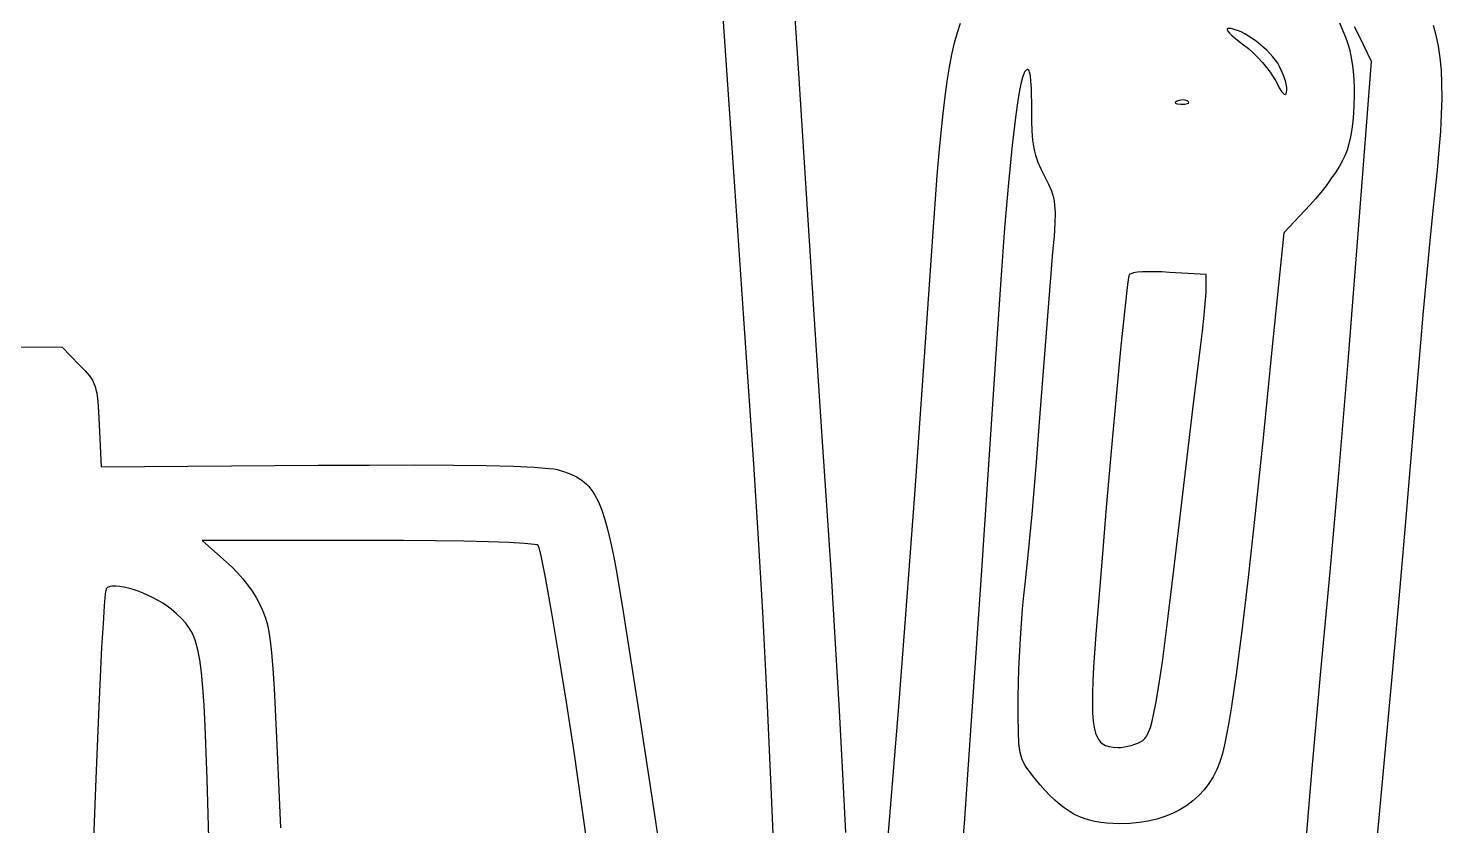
# Model space of a CAD drawing. Extents: x 45 to 4224, y -5292 to 395.
# Drawn here: x 3162 to 4192, y -3841 to -3260 of the extents above; entities that cross this region are included whole.
import ezdxf

# ---------------------------------------------------------------- set-up
doc = ezdxf.new("R2010")
doc.units = 0

msp = doc.modelspace()

# ---------------------------------------------------------------- linework, layer by layer
at = {"layer": 'Layer 1'}
for p, q in [((3676.8364, -3374.93162), (3666.964117, -3232.435026)), ((3718.75615, -3223.758797), (3723.537254, -3296.236673)), ((3836.969831, -3270.421867), (3839.044028, -3262.893786)), ((3839.044028, -3262.893786), (3841.285076, -3256.073217)), ((4035.607622, -3260.088767), (4035.480402, -3260.392237)), ((4035.480402, -3260.392237), (4035.529333, -3260.805002)), ((4035.529333, -3260.805002), (4036.130072, -3261.930513)), ((4035.91739, -3259.90157), (4035.607622, -3260.088767)), ((4036.4161, -3259.83762), (4035.91739, -3259.90157)), ((4036.130072, -3261.930513), (4037.35868, -3263.409489)), ((4038.46579, -3260.01445), (4036.4161, -3259.83762)), ((4037.35868, -3263.409489), (4039.163996, -3265.186119)), ((4040.72128, -3260.526724), (4038.46579, -3260.01445)), ((4043.146526, -3261.347118), (4040.72128, -3260.526724)), ((4045.705484, -3262.448309), (4043.146526, -3261.347118)), ((4048.36211, -3263.802972), (4045.705484, -3262.448309)), ((4051.080359, -3265.383784), (4048.36211, -3263.802972)), ((4117.454609, -3255.800086), (4121.73342, -3266.18702)), ((4132.05217, -3265.79022), (4128.393486, -3258.813896)), ((4185.654001, -3257.462748), (4187.693118, -3264.828197)), ((3835.045626, -3278.748737), (3836.969831, -3270.421867)), ((4039.163996, -3265.186119), (4041.494862, -3267.204591)), ((4041.494862, -3267.204591), (4044.300116, -3269.409095)), ((4044.300116, -3269.409095), (4047.5286, -3271.74382)), ((4047.5286, -3271.74382), (4050.992732, -3274.497913)), ((4050.992732, -3274.497913), (4054.480119, -3277.628726)), ((4056.55755, -3269.114557), (4051.080359, -3265.383784)), ((4061.848704, -3273.422039), (4056.55755, -3269.114557)), ((4064.334406, -3275.723735), (4061.848704, -3273.422039)), ((4121.73342, -3266.18702), (4123.263753, -3270.267483)), ((4123.263753, -3270.267483), (4124.581308, -3274.869426)), ((4140.78342, -3284.04642), (4132.05217, -3265.79022)), ((4187.693118, -3264.828197), (4189.31947, -3272.705246)), ((4189.31947, -3272.705246), (4190.541777, -3281.168308)), ((3833.254554, -3287.96567), (3835.045626, -3278.748737)), ((4054.480119, -3277.628726), (4057.902393, -3281.02929)), ((4057.902393, -3281.02929), (4061.171186, -3284.592634)), ((4061.171186, -3284.592634), (4064.198131, -3288.211789)), ((4066.665466, -3278.087637), (4064.334406, -3275.723735)), ((4068.805839, -3280.48642), (4066.665466, -3278.087637)), ((4070.719482, -3282.892761), (4068.805839, -3280.48642)), ((4072.370351, -3285.279336), (4070.719482, -3282.892761)), ((4124.581308, -3274.869426), (4125.687248, -3279.919017)), ((4125.687248, -3279.919017), (4126.582736, -3285.342422)), ((4131.6553, -3399.93342), (4140.78342, -3284.04642)), ((4190.541777, -3281.168308), (4191.368761, -3290.291797)), ((3831.579754, -3298.163943), (3833.254554, -3287.96567)), ((3887.633389, -3292.240189), (3886.464083, -3295.531362)), ((3888.205108, -3291.136393), (3887.633389, -3292.240189)), ((3888.767815, -3290.39602), (3888.205108, -3291.136393)), ((3889.340067, -3289.927524), (3888.767815, -3290.39602)), ((3889.866973, -3289.717737), (3889.340067, -3289.927524)), ((3890.349696, -3289.774216), (3889.866973, -3289.717737)), ((3890.789398, -3290.104518), (3890.349696, -3289.774216)), ((3891.187242, -3290.716202), (3890.789398, -3290.104518)), ((3891.544391, -3291.616823), (3891.187242, -3290.716202)), ((3892.141255, -3294.315108), (3891.544391, -3291.616823)), ((3892.589291, -3298.259832), (3892.141255, -3294.315108)), ((4064.198131, -3288.211789), (4066.89486, -3291.779785)), ((4066.89486, -3291.779785), (4069.173006, -3295.189652)), ((4069.173006, -3295.189652), (4070.9442, -3298.33442)), ((4073.7224, -3287.61882), (4072.370351, -3285.279336)), ((4075.002095, -3290.210916), (4073.72233, -3287.61882)), ((4073.72233, -3287.61882), (4073.7224, -3287.61882)), ((4076.146985, -3292.87742), (4075.002095, -3290.210916)), ((4077.939123, -3298.136002), (4076.146985, -3292.87742)), ((4126.582736, -3285.342422), (4127.268934, -3291.065808)), ((4127.268934, -3291.065808), (4127.747005, -3297.015344)), ((4191.368761, -3290.291797), (4191.809142, -3300.150129)), ((3723.537254, -3296.236673), (3728.429985, -3372.946945)), ((3830.004368, -3309.434832), (3831.579754, -3298.163943)), ((3885.262221, -3300.256167), (3884.030128, -3306.401233)), ((3886.464083, -3295.531362), (3885.262221, -3300.256167)), ((3892.8978, -3303.511453), (3892.589291, -3298.259832)), ((3893.133445, -3318.17722), (3892.8978, -3303.511453)), ((4070.9442, -3298.33442), (4073.914559, -3303.816249)), ((4073.914559, -3303.816249), (4075.16487, -3305.729304)), ((4075.16487, -3305.729304), (4076.252401, -3307.065651)), ((4078.539861, -3300.579257), (4077.939123, -3298.136002)), ((4078.912706, -3302.799269), (4078.539861, -3300.579257)), ((4078.8817, -3306.27192), (4079.034404, -3304.721628)), ((4079.034404, -3304.721628), (4078.912706, -3302.799269)), ((4127.747005, -3297.015344), (4128.018112, -3303.117196)), ((4128.018112, -3303.117196), (4128.083418, -3309.297532)), ((4191.809142, -3300.150129), (4191.87164, -3310.817717)), ((3828.511536, -3321.869613), (3830.004368, -3309.434832)), ((3882.770131, -3313.953187), (3881.484553, -3322.898659)), ((3884.030128, -3306.401233), (3882.770131, -3313.953187)), ((3997.92547, -3313.496312), (3997.713855, -3313.898613)), ((3997.713855, -3313.898613), (3997.869659, -3314.259056)), ((3997.869659, -3314.259056), (3998.37893, -3314.563688)), ((3998.518458, -3313.066105), (3997.92547, -3313.496312)), ((3998.37893, -3314.563688), (3999.227715, -3314.798557)), ((3999.50677, -3312.621945), (3998.518458, -3313.066105)), ((3999.227715, -3314.798557), (4001.88802, -3315.003195)), ((4000.579574, -3312.248325), (3999.50677, -3312.621945)), ((4001.689585, -3312.014231), (4000.579574, -3312.248325)), ((4003.872398, -3311.927416), (4001.689585, -3312.014231)), ((4001.88802, -3315.003195), (4004.759165, -3315.028)), ((4005.757554, -3312.287084), (4003.872398, -3311.927416)), ((4004.759165, -3315.028), (4006.700134, -3314.606319)), ((4006.495494, -3312.611094), (4005.757554, -3312.287084)), ((4007.0474, -3313.01882), (4006.495494, -3312.611094)), ((4006.700134, -3314.606319), (4007.263666, -3314.274556)), ((4007.460553, -3313.4622), (4007.0474, -3313.018815)), ((4007.0474, -3313.018815), (4007.0474, -3313.01882)), ((4007.263666, -3314.274556), (4007.52489, -3313.886982)), ((4007.52489, -3313.886982), (4007.460553, -3313.4622)), ((4076.252401, -3307.065651), (4077.172501, -3307.806688)), ((4077.172501, -3307.806688), (4077.920518, -3307.933813)), ((4077.920518, -3307.933813), (4078.228542, -3307.761345)), ((4078.228542, -3307.761345), (4078.491801, -3307.428424)), ((4078.491801, -3307.428424), (4078.8817, -3306.27192)), ((4127.944085, -3315.48252), (4127.601277, -3321.598326)), ((4128.083418, -3309.297532), (4127.944085, -3315.48252)), ((4191.87164, -3310.817717), (4191.564976, -3322.368975)), ((3827.084397, -3335.559561), (3828.511536, -3321.869613)), ((3881.484553, -3322.898659), (3878.845958, -3344.916665)), ((3893.217161, -3327.113116), (3893.133445, -3318.17722)), ((4127.601277, -3321.598326), (4127.056155, -3327.571117)), ((4191.564976, -3322.368975), (4190.897871, -3334.878317)), ((3825.706092, -3350.595952), (3827.084397, -3335.559561)), ((3893.505515, -3334.746762), (3893.217161, -3327.113116)), ((3894.054319, -3341.338609), (3893.505515, -3334.746762)), ((4126.309883, -3333.327062), (4125.363623, -3338.792328)), ((4127.056155, -3327.571117), (4126.309883, -3333.327062)), ((4190.897871, -3334.878317), (4189.879045, -3348.420159)), ((3878.845958, -3344.916665), (3876.132944, -3372.348278)), ((3894.919383, -3347.149107), (3894.054319, -3341.338609)), ((4124.218538, -3343.893081), (4122.875791, -3348.555489)), ((4125.363623, -3338.792328), (4124.218538, -3343.893081)), ((3824.359761, -3367.070063), (3825.706092, -3350.595952)), ((3896.156516, -3352.438707), (3894.919383, -3347.149107)), ((3897.821531, -3357.467859), (3896.156516, -3352.438707)), ((4119.642849, -3356.177605), (4117.31198, -3360.240154)), ((4121.336545, -3352.70572), (4119.642849, -3356.177605)), ((4122.875791, -3348.555489), (4121.336545, -3352.70572)), ((4189.879045, -3348.420159), (4188.51722, -3363.068913)), ((3821.695585, -3404.696545), (3824.359761, -3367.070063)), ((3899.970237, -3362.497013), (3897.821531, -3357.467859)), ((3902.658445, -3367.78662), (3899.970237, -3362.497013)), ((4114.450908, -3364.739887), (4111.166606, -3369.523325)), ((4117.31198, -3360.240154), (4114.450908, -3364.739887)), ((4188.51722, -3363.068913), (4186.821115, -3378.898995)), ((3683.335214, -3471.223095), (3676.8364, -3374.93162)), ((3728.429985, -3372.946945), (3731.183305, -3418.30235)), ((3876.132944, -3372.348278), (3873.364115, -3405.086524)), ((3905.551291, -3373.494007), (3902.658445, -3367.78662)), ((3907.7186, -3378.471211), (3905.551291, -3373.494007)), ((4107.566047, -3374.436987), (4103.756202, -3379.327394)), ((4111.166606, -3369.523325), (4107.566047, -3374.436987)), ((3908.547619, -3380.853134), (3907.7186, -3378.471211)), ((3909.216183, -3383.253081), (3908.547619, -3380.853134)), ((3909.731267, -3385.737908), (3909.216183, -3383.253081)), ((3910.099849, -3388.37447), (3909.731267, -3385.737908)), ((4099.844044, -3384.041065), (4095.936545, -3388.42452)), ((4103.756202, -3379.327394), (4099.844044, -3384.041065)), ((4186.821115, -3378.898995), (4185.085562, -3394.892597)), ((3910.425409, -3394.370227), (3910.099849, -3388.37447)), ((3910.248675, -3401.775204), (3910.425409, -3394.370227)), ((4095.936545, -3388.42452), (4076.886545, -3408.66512)), ((4185.085562, -3394.892597), (4183.13142, -3414.499933)), ((3815.382802, -3495.376179), (3821.695585, -3404.696545)), ((3873.364115, -3405.086524), (3870.558072, -3443.02443)), ((3909.625457, -3411.124252), (3910.248675, -3401.775204)), ((4076.886545, -3408.66512), (4068.155295, -3493.99322)), ((4123.631012, -3502.395389), (4131.6553, -3399.93342)), ((3731.183305, -3418.30235), (3734.383104, -3468.197083)), ((3908.611565, -3422.95222), (3909.625457, -3411.124252)), ((4183.13142, -3414.499933), (4178.437141, -3465.764995)), ((3899.086565, -3543.60222), (3908.611565, -3422.95222)), ((3964.18045, -3439.22492), (3963.686196, -3441.342522)), ((3964.606217, -3438.866996), (3964.18045, -3439.22492)), ((3965.279641, -3438.53814), (3964.606217, -3438.866996)), ((3967.3183, -3437.972284), (3965.279641, -3438.53814)), ((3970.194109, -3437.536652), (3967.3183, -3437.972284)), ((3973.80475, -3437.240547), (3970.194109, -3437.536652)), ((3978.047903, -3437.093269), (3973.80475, -3437.240547)), ((3982.82125, -3437.104121), (3978.047903, -3437.093269)), ((3988.022472, -3437.282404), (3982.82125, -3437.104121)), ((3993.54925, -3437.63742), (3988.022472, -3437.282404)), ((4020.13985, -3439.22492), (3993.54925, -3437.63742)), ((4020.13985, -3451.92492), (4020.13985, -3439.22492)), ((3870.558072, -3443.02443), (3867.733415, -3486.05502)), ((3962.961142, -3446.36169), (3960.900024, -3464.246639)), ((3963.686196, -3441.342522), (3962.961142, -3446.36169)), ((4018.750788, -3468.84172), (4020.13985, -3451.92492)), ((3734.383104, -3468.197083), (3740.336185, -3557.493945)), ((3960.900024, -3464.246639), (3958.159877, -3491.163604)), ((4017.572566, -3480.332492), (4018.750788, -3468.84172)), ((4178.437141, -3465.764995), (4172.477825, -3535.112558)), ((3690.727, -3577.33762), (3683.335214, -3471.223095)), ((4016.1711, -3492.00932), (4017.572566, -3480.332492)), ((2900.94727, -3490.818345), (3186.69727, -3492.008975)), ((3867.733415, -3486.05502), (3856.155831, -3661.820864)), ((3186.69727, -3492.008975), (3199.39727, -3505.105875)), ((3808.40028, -3592.86482), (3815.382802, -3495.376179)), ((3958.159877, -3491.163604), (3954.903483, -3525.39642)), ((4010.565244, -3537.352507), (4016.1711, -3492.00932)), ((4068.155295, -3493.99322), (4061.687488, -3558.149738)), ((3199.39727, -3505.105875), (3203.494688, -3509.228092)), ((3203.494688, -3509.228092), (3206.652634, -3512.931739)), ((4116.87175, -3584.13317), (4123.631012, -3502.395389)), ((3206.652634, -3512.931739), (3207.922906, -3514.75159)), ((3207.922906, -3514.75159), (3209.010632, -3516.616789)), ((3209.010632, -3516.616789), (3209.933252, -3518.577331)), ((3209.933252, -3518.577331), (3210.708207, -3520.683213)), ((3210.708207, -3520.683213), (3211.352938, -3522.984431)), ((3211.352938, -3522.984431), (3211.884884, -3525.530981)), ((3211.884884, -3525.530981), (3212.680187, -3531.560067)), ((3212.680187, -3531.560067), (3213.233641, -3539.170441)), ((3954.903483, -3525.39642), (3951.293621, -3565.228924)), ((3213.233641, -3539.170441), (3213.68477, -3548.762075)), ((4002.2805, -3607.10332), (4010.565244, -3537.352507)), ((4172.477825, -3535.112558), (4164.993015, -3624.960995)), ((3213.68477, -3548.762075), (3215.27227, -3579.321475)), ((3896.407675, -3579.035778), (3899.086565, -3543.60222)), ((3740.336185, -3557.493945), (3743.711947, -3607.404195)), ((4061.687488, -3558.149738), (4055.926609, -3613.223111)), ((3951.293621, -3565.228924), (3947.493075, -3608.944951)), ((3215.27227, -3579.321475), (3373.22827, -3578.130845)), ((3373.22827, -3578.130845), (3410.487256, -3577.925431)), ((3410.487256, -3577.925431), (3443.369723, -3577.901402)), ((3443.369723, -3577.901402), (3471.852432, -3578.054105)), ((3471.852432, -3578.054105), (3495.912145, -3578.378892)), ((3495.912145, -3578.378892), (3515.525624, -3578.87111)), ((3515.525624, -3578.87111), (3530.669629, -3579.526109)), ((3530.669629, -3579.526109), (3541.320924, -3580.339237)), ((3541.320924, -3580.339237), (3544.954543, -3580.803647)), ((3544.954543, -3580.803647), (3547.45627, -3581.305845)), ((3547.45627, -3581.305845), (3552.626114, -3582.80052)), ((3552.626114, -3582.80052), (3557.300638, -3584.5196)), ((3693.925261, -3627.461733), (3690.727, -3577.33762)), ((3893.43112, -3613.650758), (3896.407675, -3579.035778)), ((3557.300638, -3584.5196), (3561.524025, -3586.557264)), ((3561.524025, -3586.557264), (3563.480351, -3587.724997)), ((3563.480351, -3587.724997), (3565.340461, -3589.007693)), ((3565.340461, -3589.007693), (3567.109878, -3590.417124)), ((3567.109878, -3590.417124), (3568.794127, -3591.965064)), ((3568.794127, -3591.965064), (3570.398729, -3593.663285)), ((3570.398729, -3593.663285), (3571.929207, -3595.52356)), ((3801.715411, -3683.581823), (3808.40028, -3592.86482)), ((4110.558962, -3655.825076), (4116.87175, -3584.13317)), ((3571.929207, -3595.52356), (3573.391085, -3597.55766)), ((3573.391085, -3597.55766), (3574.789885, -3599.777358)), ((3574.789885, -3599.777358), (3577.420345, -3604.82064)), ((3577.420345, -3604.82064), (3579.864769, -3610.747584)), ((3579.864769, -3610.747584), (3582.167342, -3617.652371)), ((3743.711947, -3607.404195), (3746.952834, -3657.92832)), ((3890.603387, -3643.503218), (3893.43112, -3613.650758)), ((3947.493075, -3608.944951), (3943.664624, -3654.828338)), ((3996.723469, -3654.351599), (4002.2805, -3607.10332)), ((4055.926609, -3613.223111), (4050.798245, -3659.841195)), ((3582.167342, -3617.652371), (3584.372247, -3625.629179)), ((4164.993015, -3624.960995), (4160.193314, -3681.001054)), ((3410.13602, -3632.89945), (3288.69202, -3632.89945)), ((3288.69202, -3632.89945), (3306.55142, -3648.77445)), ((3435.33134, -3632.971538), (3410.13602, -3632.89945)), ((3458.554698, -3633.178501), (3435.33134, -3632.971538)), ((3479.396816, -3633.506387), (3458.554698, -3633.178501)), ((3497.448413, -3633.941242), (3479.396816, -3633.506387)), ((3512.30021, -3634.469116), (3497.448413, -3633.941242)), ((3523.54293, -3635.076055), (3512.30021, -3634.469116)), ((3530.767293, -3635.748107), (3523.54293, -3635.076055)), ((3584.372247, -3625.629179), (3586.523667, -3634.77219)), ((3586.523667, -3634.77219), (3588.665786, -3645.175582)), ((3697.188631, -3685.213276), (3693.925261, -3627.461733)), ((3532.744691, -3636.10419), (3530.767293, -3635.748107)), ((3533.56402, -3636.47132), (3532.744691, -3636.10419)), ((3534.431784, -3638.91471), (3533.56402, -3636.47132)), ((3535.669294, -3643.999777), (3534.431784, -3638.91471)), ((3539.095426, -3661.127567), (3535.669294, -3643.999777)), ((3588.665786, -3645.175582), (3590.842787, -3656.933535)), ((3888.370965, -3664.64922), (3890.603387, -3643.503218)), ((3306.55142, -3648.77445), (3310.557372, -3652.423062)), ((3310.557372, -3652.423062), (3314.488917, -3656.457696)), ((3943.664624, -3654.828338), (3939.97105, -3701.16292)), ((3992.129175, -3692.046972), (3996.723469, -3654.351599)), ((4103.8741, -3728.14942), (4110.558962, -3655.825076)), ((3225.832422, -3666.162632), (3223.417556, -3666.198284)), ((3228.598431, -3666.415335), (3225.832422, -3666.162632)), ((3314.488917, -3656.457696), (3318.271638, -3660.780684)), ((3318.271638, -3660.780684), (3321.83112, -3665.294357)), ((3321.83112, -3665.294357), (3325.092945, -3669.901049)), ((3543.526155, -3685.919939), (3539.095426, -3661.127567)), ((3590.842787, -3656.933535), (3595.47817, -3684.889845)), ((3746.952834, -3657.92832), (3749.998386, -3708.043133)), ((3856.155831, -3661.820864), (3847.44319, -3789.06902)), ((3887.367927, -3673.095217), (3888.370965, -3664.64922)), ((4050.798245, -3659.841195), (4046.227983, -3698.631845)), ((3218.177879, -3671.828167), (3217.386455, -3680.481131)), ((3218.527955, -3669.358259), (3218.177879, -3671.828167)), ((3218.84373, -3668.22141), (3218.527955, -3669.358259)), ((3219.28671, -3667.671056), (3218.84373, -3668.22141)), ((3219.866818, -3667.20907), (3219.28671, -3667.671056)), ((3221.410224, -3666.540896), (3219.866818, -3667.20907)), ((3223.417556, -3666.198284), (3221.410224, -3666.540896)), ((3231.65919, -3666.937789), (3228.598431, -3666.415335)), ((3234.958308, -3667.71139), (3231.65919, -3666.937789)), ((3238.439393, -3668.717535), (3234.958308, -3667.71139)), ((3242.046051, -3669.93762), (3238.439393, -3668.717535)), ((3245.721893, -3671.353041), (3242.046051, -3669.93762)), ((3249.410525, -3672.945194), (3245.721893, -3671.353041)), ((3253.055557, -3674.695476), (3249.410525, -3672.945194)), ((3256.600595, -3676.585282), (3253.055557, -3674.695476)), ((3325.092945, -3669.901049), (3327.982698, -3674.50309)), ((3327.982698, -3674.50309), (3330.425962, -3679.002813)), ((3886.448605, -3682.73184), (3887.367927, -3673.095217)), ((3217.386455, -3680.481131), (3216.49271, -3693.608252)), ((3259.989247, -3678.596009), (3256.600595, -3676.585282)), ((3263.165123, -3680.709053), (3259.989247, -3678.596009)), ((3266.07183, -3682.90581), (3263.165123, -3680.709053)), ((3270.129229, -3686.445466), (3266.07183, -3682.90581)), ((3273.695379, -3689.791529), (3270.129229, -3686.445466)), ((3330.425962, -3679.002813), (3332.34832, -3683.30255)), ((3332.34832, -3683.30255), (3333.818384, -3686.829281)), ((3548.64522, -3716.442145), (3543.526155, -3685.919939)), ((3595.47817, -3684.889845), (3606.196112, -3753.179505)), ((3700.396187, -3747.838929), (3697.188631, -3685.213276)), ((3796.295585, -3753.946545), (3801.715411, -3683.581823)), ((3884.898313, -3704.237507), (3886.448605, -3682.73184)), ((4160.193314, -3681.001054), (4154.87272, -3740.20377)), ((3216.49271, -3693.608252), (3215.519901, -3710.637479)), ((3276.809232, -3693.196888), (3273.695379, -3689.791529)), ((3279.50974, -3696.914435), (3276.809232, -3693.196888)), ((3280.717161, -3698.969307), (3279.50974, -3696.914435)), ((3333.818384, -3686.829281), (3335.123343, -3690.32694)), ((3335.123343, -3690.32694), (3336.293426, -3694.333867)), ((3336.293426, -3694.333867), (3337.358864, -3699.388402)), ((3988.306931, -3721.277746), (3992.129175, -3692.046972)), ((3281.835852, -3701.19706), (3280.717161, -3698.969307)), ((3282.870683, -3703.629305), (3281.835852, -3701.19706)), ((3283.826521, -3706.297654), (3282.870683, -3703.629305)), ((3285.520697, -3712.469107), (3283.826521, -3706.297654)), ((3337.358864, -3699.388402), (3338.349888, -3706.028882)), ((3338.349888, -3706.028882), (3339.29673, -3714.793647)), ((3883.794505, -3726.487306), (3884.898313, -3704.237507)), ((3939.97105, -3701.16292), (3938.27658, -3725.220366)), ((4046.227983, -3698.631845), (4042.141409, -3730.222917)), ((3215.519901, -3710.637479), (3213.430105, -3754.114042)), ((3286.957331, -3719.96431), (3285.520697, -3712.469107)), ((3339.29673, -3714.793647), (3340.229618, -3726.221036)), ((3554.13636, -3750.759435), (3548.64522, -3716.442145)), ((3749.998386, -3708.043133), (3752.788142, -3756.725445)), ((3288.175375, -3729.036154), (3286.957331, -3719.96431)), ((3340.229618, -3726.221036), (3341.178785, -3740.849387)), ((3883.211595, -3746.80232), (3883.794505, -3726.487306)), ((3938.27658, -3725.220366), (3937.740372, -3735.30851)), ((3985.06605, -3743.132226), (3988.306931, -3721.277746)), ((3289.213779, -3739.937529), (3288.175375, -3729.036154)), ((3937.740372, -3735.30851), (3937.42857, -3744.199053)), ((4042.141409, -3730.222917), (4038.464112, -3755.242267)), ((4096.978419, -3804.696995), (4103.8741, -3728.14942)), ((3290.111494, -3752.921326), (3289.213779, -3739.937529)), ((3341.178785, -3740.849387), (3343.246876, -3781.862336)), ((3703.427008, -3812.58537), (3700.396187, -3747.838929)), ((3883.235624, -3761.275837), (3883.211595, -3746.80232)), ((3937.42857, -3744.199053), (3937.353962, -3751.964083)), ((3983.60403, -3751.633452), (3985.06605, -3743.132226)), ((4154.87272, -3740.20377), (4143.561815, -3861.101995)), ((3213.430105, -3754.114042), (3211.3031, -3806.33441)), ((3290.907472, -3768.240435), (3290.111494, -3752.921326)), ((3559.683314, -3786.937061), (3554.13636, -3750.759435)), ((3606.196112, -3753.179505), (3615.960626, -3816.795001)), ((3752.788142, -3756.725445), (3755.261641, -3802.95207)), ((3785.976885, -3878.962545), (3796.295585, -3753.946545)), ((3937.353962, -3751.964083), (3937.529339, -3758.675689)), ((3937.529339, -3758.675689), (3937.96749, -3764.405959)), ((3980.877654, -3764.464064), (3982.215844, -3758.698718)), ((3982.215844, -3758.698718), (3983.60403, -3751.633452)), ((4038.464112, -3755.242267), (4036.755688, -3765.483751)), ((3292.35002, -3806.896154), (3290.907472, -3768.240435)), ((3883.403831, -3772.400722), (3883.235624, -3761.275837)), ((3937.96749, -3764.405959), (3938.681206, -3769.226982)), ((3978.255921, -3772.639146), (3979.565625, -3769.065527)), ((3979.565625, -3769.065527), (3980.877654, -3764.464064)), ((4036.755688, -3765.483751), (4035.121678, -3774.317749)), ((3883.860391, -3780.846703), (3883.403831, -3772.400722)), ((3938.681206, -3769.226982), (3939.683277, -3773.210848)), ((3939.683277, -3773.210848), (3940.986492, -3776.429644)), ((3940.986492, -3776.429644), (3941.755025, -3777.774668)), ((3941.755025, -3777.774668), (3942.603641, -3778.955458)), ((3942.603641, -3778.955458), (3943.533938, -3779.981026)), ((3972.422524, -3779.572859), (3974.10225, -3778.55354)), ((3974.10225, -3778.55354), (3974.1024, -3778.55332)), ((3974.1024, -3778.55332), (3975.548145, -3777.247004)), ((3975.548145, -3777.247004), (3976.924706, -3775.320959)), ((3976.924706, -3775.320959), (3978.255921, -3772.639146)), ((4035.121678, -3774.317749), (4033.552781, -3781.822745)), ((3343.246876, -3781.862336), (3345.742848, -3842.139205)), ((3564.969821, -3823.040272), (3559.683314, -3786.937061)), ((3847.44319, -3789.06902), (3844.079831, -3835.615118)), ((3884.241859, -3784.274394), (3883.860391, -3780.846703)), ((3884.749483, -3787.283507), (3884.241859, -3784.274394)), ((3885.401282, -3789.957759), (3884.749483, -3787.283507)), ((3943.533938, -3779.981026), (3944.547515, -3780.860381)), ((3944.547515, -3780.860381), (3945.64597, -3781.602535)), ((3945.64597, -3781.602535), (3946.830903, -3782.2165)), ((3946.830903, -3782.2165), (3949.466594, -3783.095903)), ((3949.466594, -3783.095903), (3952.46738, -3783.570681)), ((3952.46738, -3783.570681), (3955.84605, -3783.71292)), ((3955.84605, -3783.71292), (3958.176914, -3783.605175)), ((3958.176914, -3783.605175), (3960.651955, -3783.297441)), ((3960.651955, -3783.297441), (3963.192108, -3782.812975)), ((3963.192108, -3782.812975), (3965.718308, -3782.175029)), ((3965.718308, -3782.175029), (3968.151487, -3781.406858)), ((3968.151487, -3781.406858), (3970.412581, -3780.531717)), ((3970.412581, -3780.531717), (3972.422524, -3779.572859)), ((4032.039695, -3788.07722), (4030.190195, -3794.080629)), ((4033.552781, -3781.822745), (4032.039695, -3788.07722)), ((3886.215282, -3792.380864), (3885.401282, -3789.957759)), ((3887.209502, -3794.636539), (3886.215282, -3792.380864)), ((3888.401965, -3796.8085), (3887.209502, -3794.636539)), ((3889.810694, -3798.980462), (3888.401965, -3796.8085)), ((3891.453711, -3801.236142), (3889.810694, -3798.980462)), ((4027.922115, -3799.734642), (4025.244757, -3805.034027)), ((4030.190195, -3794.080629), (4027.922115, -3799.734642)), ((3211.3031, -3806.33441), (3208.835035, -3867.763205)), ((3293.85303, -3857.92781), (3292.35002, -3806.896154)), ((3755.261641, -3802.95207), (3757.358422, -3845.69982)), ((3895.514695, -3806.33352), (3891.453711, -3801.236142)), ((3899.249056, -3810.823842), (3895.514695, -3806.33352)), ((4022.167422, -3809.973551), (4018.699414, -3814.547983)), ((4025.244757, -3805.034027), (4022.167422, -3809.973551)), ((4091.571, -3869.04042), (4096.978419, -3804.696995)), ((3615.960626, -3816.795001), (3624.674043, -3875.043357)), ((3706.160171, -3876.69928), (3703.427008, -3812.58537)), ((3902.879355, -3814.927561), (3899.249056, -3810.823842)), ((3906.431752, -3818.658047), (3902.879355, -3814.927561)), ((3909.932409, -3822.028672), (3906.431752, -3818.658047)), ((4014.850033, -3818.752089), (4010.628583, -3822.580637)), ((4018.699414, -3814.547983), (4014.850033, -3818.752089)), ((3569.67962, -3857.13432), (3564.969821, -3823.040272)), ((3913.407487, -3825.052806), (3909.932409, -3822.028672)), ((3916.883147, -3827.743822), (3913.407487, -3825.052806)), ((3920.38555, -3830.11509), (3916.883147, -3827.743822)), ((3923.940858, -3832.179982), (3920.38555, -3830.11509)), ((4001.106679, -3829.09013), (3995.824829, -3831.760611)), ((4006.044364, -3826.028395), (4001.106679, -3829.09013)), ((4010.628583, -3822.580637), (4006.044364, -3826.028395)), ((3844.079831, -3835.615118), (3841.335037, -3871.371176)), ((3927.57523, -3833.951869), (3923.940858, -3832.179982)), ((3931.314829, -3835.444123), (3927.57523, -3833.951869)), ((3935.185815, -3836.670113), (3931.314829, -3835.444123)), ((3939.21435, -3837.643212), (3935.185815, -3836.670113)), ((3943.426594, -3838.376791), (3939.21435, -3837.643212)), ((3947.848709, -3838.884221), (3943.426594, -3838.376791)), ((3952.506856, -3839.178874), (3947.848709, -3838.884221)), ((3957.427195, -3839.27412), (3952.506856, -3839.178874)), ((3964.578688, -3839.061051), (3957.427195, -3839.27412)), ((3971.441829, -3838.425332), (3964.578688, -3839.061051)), ((3978.007316, -3837.372197), (3971.441829, -3838.425332)), ((3984.265846, -3835.906876), (3978.007316, -3837.372197)), ((3990.208118, -3834.034603), (3984.265846, -3835.906876)), ((3995.824829, -3831.760611), (3990.208118, -3834.034603))]:
    msp.add_line(p, q, dxfattribs=at)

doc.saveas('drawing.dxf')
